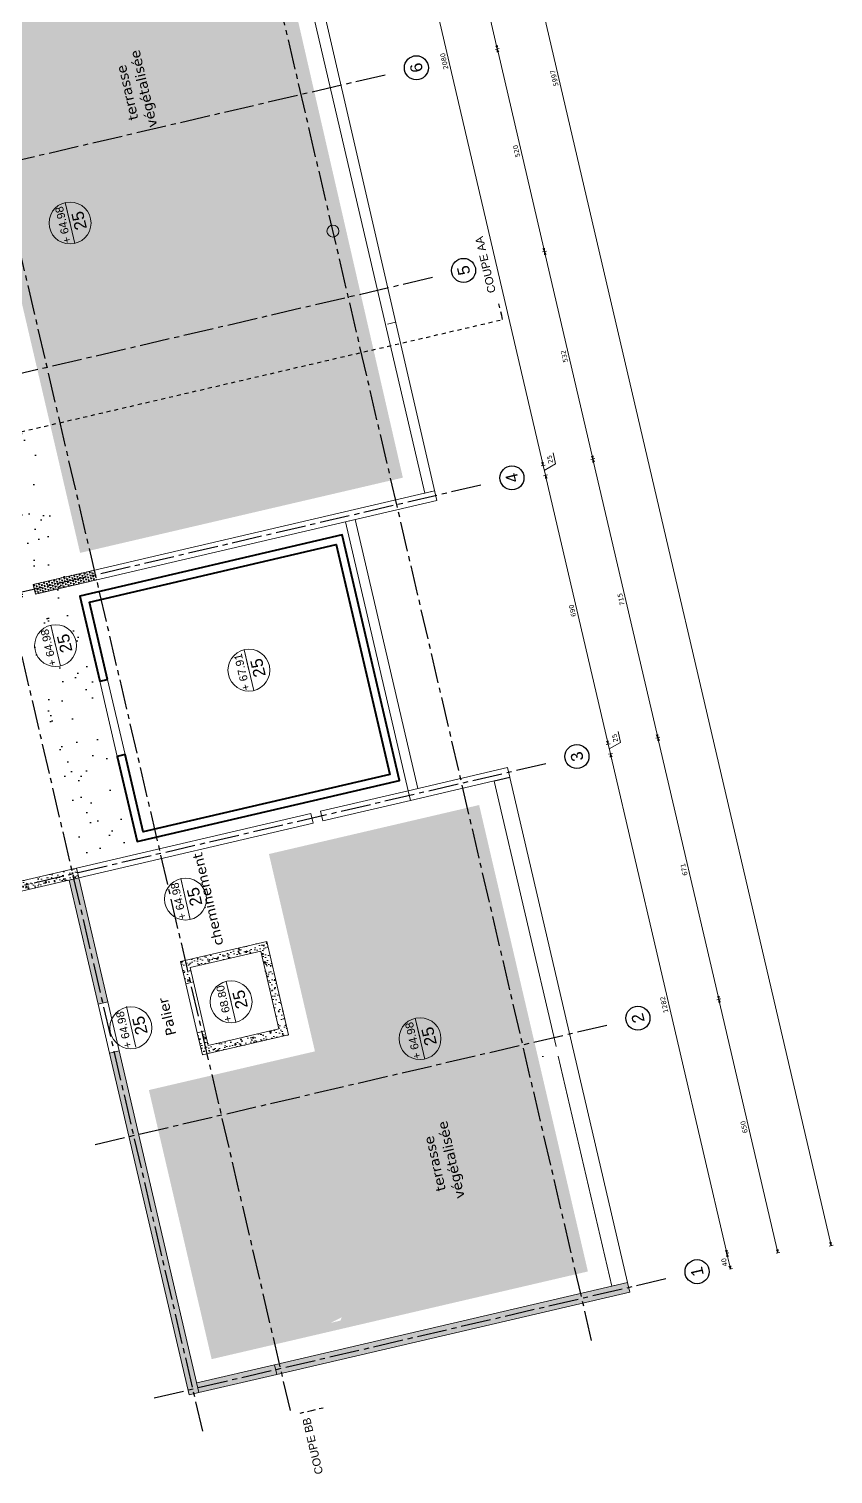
# Model space of a CAD drawing. Header units: metres. Extents: x -49 to 867749, y -579737 to 170817.
# Drawn here: x 596078.61 to 596098.7, y 139665.14 to 139701.25 of the extents above; entities that cross this region are included whole.
import ezdxf
from ezdxf.enums import TextEntityAlignment as Align

# ---------------------------------------------------------------- set-up
doc = ezdxf.new("R2010")
doc.units = ezdxf.units.M
doc.header["$MEASUREMENT"] = 0
doc.header["$PDMODE"] = 3
doc.header["$PDSIZE"] = 0.1
doc.linetypes.add('01', pattern=[0.15, 0.1, -0.05])
doc.linetypes.add('AXES2', pattern=[1.125, 0.75, -0.125, 0.125, -0.125])
for name, color, linetype in [('00-AXE-0.00', 14, 'AXES2'), ('04-VEGET2-0.15', 80, 'Continuous'), ('06-TXT-DIVERS-0.20', 70, 'Continuous')]:
    doc.layers.add(name, color=color, linetype=linetype)
for name, color, linetype, lineweight in [('01-BETON-0.40', 4, 'Continuous', 40), ('ACSP - Bois', 47, 'Continuous', 18), ('ACSP - Béton', 252, 'Continuous', 18), ('ACSP - Cotes', 7, 'Continuous', 18), ('ACSP - Dalle', 250, 'Continuous', 18)]:
    doc.layers.add(name, color=color, linetype=linetype, lineweight=lineweight)
doc.styles.add('ARIAL', font='arial.ttf')
doc.styles.add('COT', font='verdana.ttf')
doc.styles.add('locaux 100', font='verdana.ttf', dxfattribs={"height": 0.22})
doc.styles.get("Standard").update_dxf_attribs({"font": 'arial.ttf'})
doc.dimstyles.new('COT50', dxfattribs={"dimtxt": 0.12, "dimasz": 0.08, "dimexe": 0.05, "dimexo": 0, "dimgap": 0.05, "dimtad": 1, "dimdec": 0, "dimlfac": 100, "dimzin": 0, "dimdsep": 46, "dimtxsty": 'COT', "dimblk": 'OPEN30', "dimcen": 0.04, "dimdle": 0.05, "dimclrd": 256, "dimclre": 256, "dimclrt": 6, "dimadec": 0, "dimazin": 0, "dimtm": 1e-09, "dimtfac": 1, "dimtdec": 0, "dimtmove": 1, "dimatfit": 0, "dimldrblk": 'OPEN30', "dimfxl": 0.05, "dimfxlon": 1, "dimtolj": 1, "dimtzin": 0, "dimlwd": -1, "dimlwe": -1, "dimarcsym": 0})
pattern_1 = [(163.12127, (596202.22875, 139600.27055), (-0.054743143, -0.05126586), [0.0375, -0.0375]), (223.12127, (596202.22875, 139600.27055), (0.017025965, -0.073041882), [0.0375, -0.0375]), (103.12127, (596202.20138, 139600.244915), (-0.071769108, 0.021776023), [0.0375, -0.0375])]
pattern_2 = [(153.12127, (596202.22875, 139600.27055), (-0.0406854, 0.28511173), [0.03, -0.33]), (98.12127, (596202.22875, 139600.27055), (-0.28042215, -0.12235443), [0.024, -0.264]), (203.57267, (596202.22536, 139600.2943), (-0.3211074, 0.16275755), [0.0254961, -0.28045684]), (149.30547, (596202.15084, 139600.2524), (-0.0324319, 0.4307809), [0.045, -0.495]), (199.75687, (596202.14814, 139600.2883), (-0.4643463, 0.2756492), [0.0382441, -0.4206852]), (94.30547, (596202.15084, 139600.2524), (-0.4643465, 0.2756488), [0.036, -0.396]), (124.12127, (596202.16124, 139600.29588), (0.10264065, 0.269089), [0.03, -0.33]), (69.12127, (596202.16124, 139600.29588), (-0.30458135, 0.02893776), [0.024, -0.264]), (174.57267, (596202.1698, 139600.3183), (-0.20194046, 0.29802693), [0.0254961, -0.28045684]), (140.62127, (596202.22875, 139600.27055), (-0.13078521, -0.02549152), [0, -0.2608, 0, -0.268, 0, -0.265]), (110.62127, (596202.22875, 139600.27055), (-0.1775338, 0.06666589), [0, -0.1528, 0, -0.2548, 0, -0.101]), (70.62127, (596202.249, 139600.18368), (-0.03968742, 0.21000221), [0, -0.1, 0, -0.312, 0, -0.414]), (60.62127, (596202.25808, 139600.14472), (-0.09195287, 0.21809403), [0, -0.13, 0, -0.2072, 0, -0.294])]
pattern_3 = [(90, (-14.11878, -2.9), (-0.1767767, 0.1767767), [0.046875, -0.3066784]), (45, (-14.11878, -2.9), (-0.1767767, 0.1767767), [0.046875, -0.203125]), (135, (-14.11878, -2.9), (-0.1767767, -0.1767767), [0.046875, -0.203125])]

# ---------------------------------------------------------------- blocks, each defined once
blk = doc.blocks.new('_Open30')
at = {"color": 0, "linetype": 'ByBlock', "lineweight": -2}
for p, q in [((-1, 0.27), (0, 0)), ((0, 0), (-1, -0.27)), ((0, 0), (-1, 0))]:
    blk.add_line(p, q, dxfattribs=at)
blk = doc.blocks.new('*D1034')
at = {"layer": 'ACSP - Cotes', "transparency": 16777216}
for p, q in [((596096.029, 139670.647), (596096.097, 139670.663)), ((596096.121, 139670.34), (596096.067, 139670.574)), ((596096.12, 139670.258), (596096.188, 139670.274))]:
    blk.add_line(p, q, dxfattribs=at)
at = {"layer": 'Defpoints', "color": 0, "transparency": 16777216}
for p in [(596096.029, 139670.647), (596096.049, 139670.652), (596096.12, 139670.258)]:
    blk.add_point(p, dxfattribs=at)
at = {"layer": 'ACSP - Cotes', "transparency": 16777216, "xscale": 0.08, "yscale": 0.08, "zscale": 0.08}
for p, rotation in [((596096.049, 139670.652), 103.1212703830424), ((596096.14, 139670.262), 283.1212703830424)]:
    blk.add_blockref('_Open30', p, dxfattribs=dict(at, rotation=rotation))
at = {"layer": 'ACSP - Cotes', "color": 6, "transparency": 16777216, "insert": (596095.985, 139670.431), "char_height": 0.12, "attachment_point": 5, "rotation": 103.1213, "style": 'COT'}
blk.add_mtext('\\A1;40', dxfattribs=at)
blk = doc.blocks.new('*D1035')
at = {"layer": 'ACSP - Cotes', "transparency": 16777216}
for p, q in [((596093.09, 139683.125), (596093.187, 139683.147)), ((596096.031, 139670.73), (596093.157, 139683.058)), ((596096.029, 139670.647), (596096.097, 139670.663))]:
    blk.add_line(p, q, dxfattribs=at)
at = {"layer": 'Defpoints', "color": 0, "transparency": 16777216}
for p in [(596093.139, 139683.136), (596088.684, 139682.098), (596096.029, 139670.647)]:
    blk.add_point(p, dxfattribs=at)
at = {"layer": 'ACSP - Cotes', "transparency": 16777216, "xscale": 0.08, "yscale": 0.08, "zscale": 0.08}
for p, rotation in [((596093.139, 139683.136), 103.121270232965), ((596096.049, 139670.652), 283.121270232965)]:
    blk.add_blockref('_Open30', p, dxfattribs=dict(at, rotation=rotation))
at = {"layer": 'ACSP - Cotes', "color": 6, "transparency": 16777216, "insert": (596094.484, 139676.868), "char_height": 0.12, "attachment_point": 5, "rotation": 103.1213, "style": 'COT'}
blk.add_mtext('\\A1;1282', dxfattribs=at)
blk = doc.blocks.new('*D1036')
at = {"layer": 'ACSP - Cotes', "transparency": 16777216}
for p, q in [((596093.393, 139683.42), (596093.329, 139683.698)), ((596093.033, 139683.368), (596093.131, 139683.391)), ((596093.064, 139683.457), (596093.046, 139683.535)), ((596093.139, 139683.136), (596093.082, 139683.379)), ((596093.139, 139683.136), (596093.082, 139683.379)), ((596093.11, 139683.258), (596093.393, 139683.42)), ((596093.09, 139683.125), (596093.187, 139683.147)), ((596093.157, 139683.058), (596093.175, 139682.98))]:
    blk.add_line(p, q, dxfattribs=at)
at = {"layer": 'Defpoints', "color": 0, "transparency": 16777216}
for p in [(596093.082, 139683.379), (596088.627, 139682.341), (596088.684, 139682.098)]:
    blk.add_point(p, dxfattribs=at)
at = {"layer": 'ACSP - Cotes', "transparency": 16777216, "xscale": 0.08, "yscale": 0.08, "zscale": 0.08}
for p, rotation in [((596093.082, 139683.379), 283.121270232965), ((596093.139, 139683.136), 103.121270232965)]:
    blk.add_blockref('_Open30', p, dxfattribs=dict(at, rotation=rotation))
at = {"layer": 'ACSP - Cotes', "color": 6, "transparency": 16777216, "insert": (596093.251, 139683.533), "char_height": 0.12, "attachment_point": 5, "rotation": 103.1213, "style": 'COT'}
blk.add_mtext('\\A1;25', dxfattribs=at)
blk = doc.blocks.new('*D1037')
at = {"layer": 'ACSP - Cotes', "transparency": 16777216}
for p, q in [((596091.467, 139690.088), (596091.564, 139690.111)), ((596093.064, 139683.457), (596091.534, 139690.021)), ((596093.033, 139683.368), (596093.131, 139683.391))]:
    blk.add_line(p, q, dxfattribs=at)
at = {"layer": 'Defpoints', "color": 0, "transparency": 16777216}
for p in [(596091.516, 139690.099), (596087.012, 139689.049), (596088.627, 139682.341)]:
    blk.add_point(p, dxfattribs=at)
at = {"layer": 'ACSP - Cotes', "transparency": 16777216, "xscale": 0.08, "yscale": 0.08, "zscale": 0.08}
for p, rotation in [((596091.516, 139690.099), 103.121270232965), ((596093.082, 139683.379), 283.121270232965)]:
    blk.add_blockref('_Open30', p, dxfattribs=dict(at, rotation=rotation))
at = {"layer": 'ACSP - Cotes', "color": 6, "transparency": 16777216, "insert": (596092.189, 139686.714), "char_height": 0.12, "attachment_point": 5, "rotation": 103.1213, "style": 'COT'}
blk.add_mtext('\\A1;690', dxfattribs=at)
blk = doc.blocks.new('*D1038')
at = {"layer": 'ACSP - Cotes', "transparency": 16777216}
for p, q in [((596091.77, 139690.383), (596091.705, 139690.661)), ((596091.41, 139690.331), (596091.507, 139690.354)), ((596091.441, 139690.421), (596091.422, 139690.499)), ((596091.516, 139690.099), (596091.459, 139690.343)), ((596091.516, 139690.099), (596091.459, 139690.343)), ((596091.487, 139690.221), (596091.77, 139690.383)), ((596091.467, 139690.088), (596091.564, 139690.111)), ((596091.534, 139690.021), (596091.552, 139689.943))]:
    blk.add_line(p, q, dxfattribs=at)
at = {"layer": 'Defpoints', "color": 0, "transparency": 16777216}
for p in [(596091.459, 139690.343), (596086.956, 139689.293), (596087.012, 139689.049)]:
    blk.add_point(p, dxfattribs=at)
at = {"layer": 'ACSP - Cotes', "transparency": 16777216, "xscale": 0.08, "yscale": 0.08, "zscale": 0.08}
for p, rotation in [((596091.459, 139690.343), 283.121270232965), ((596091.516, 139690.099), 103.121270232965)]:
    blk.add_blockref('_Open30', p, dxfattribs=dict(at, rotation=rotation))
at = {"layer": 'ACSP - Cotes', "color": 6, "transparency": 16777216, "insert": (596091.628, 139690.497), "char_height": 0.12, "attachment_point": 5, "rotation": 103.1213, "style": 'COT'}
blk.add_mtext('\\A1;25', dxfattribs=at)
blk = doc.blocks.new('*D1039')
at = {"layer": 'ACSP - Cotes', "transparency": 16777216}
for p, q in [((596086.689, 139710.587), (596086.786, 139710.609)), ((596091.441, 139690.421), (596086.755, 139710.52)), ((596091.41, 139690.331), (596091.507, 139690.354))]:
    blk.add_line(p, q, dxfattribs=at)
at = {"layer": 'Defpoints', "color": 0, "transparency": 16777216}
for p in [(596086.737, 139710.598), (596082.283, 139709.56), (596086.955, 139689.293)]:
    blk.add_point(p, dxfattribs=at)
at = {"layer": 'ACSP - Cotes', "transparency": 16777216, "xscale": 0.08, "yscale": 0.08, "zscale": 0.08}
for p, rotation in [((596086.737, 139710.598), 103.121270232965), ((596091.459, 139690.343), 283.121270232965)]:
    blk.add_blockref('_Open30', p, dxfattribs=dict(at, rotation=rotation))
at = {"layer": 'ACSP - Cotes', "color": 6, "transparency": 16777216, "insert": (596088.988, 139700.445), "char_height": 0.12, "attachment_point": 5, "rotation": 103.1213, "style": 'COT'}
blk.add_mtext('\\A1;2080', dxfattribs=at)
blk = doc.blocks.new('*D1043')
at = {"layer": 'ACSP - Cotes', "transparency": 16777216}
for p, q in [((596084.991, 139729.238), (596085.088, 139729.261)), ((596098.635, 139670.926), (596085.058, 139729.172)), ((596098.604, 139670.837), (596098.702, 139670.86))]:
    blk.add_line(p, q, dxfattribs=at)
at = {"layer": 'Defpoints', "color": 0, "transparency": 16777216}
for p in [(596085.04, 139729.25), (596084.581, 139729.143), (596098.194, 139670.741)]:
    blk.add_point(p, dxfattribs=at)
at = {"layer": 'ACSP - Cotes', "transparency": 16777216, "xscale": 0.08, "yscale": 0.08, "zscale": 0.08}
for p, rotation in [((596085.04, 139729.25), 103.1212703830424), ((596098.653, 139670.848), 283.1212703830424)]:
    blk.add_blockref('_Open30', p, dxfattribs=dict(at, rotation=rotation))
at = {"layer": 'ACSP - Cotes', "color": 6, "transparency": 16777216, "insert": (596091.737, 139700.023), "char_height": 0.12, "attachment_point": 5, "rotation": 103.1213, "style": 'COT'}
blk.add_mtext('\\A1;5997', dxfattribs=at)
blk = doc.blocks.new('*D1046')
at = {"layer": 'ACSP - Cotes', "transparency": 16777216}
for p, q in [((596074.787, 139672.092), (596074.689, 139672.069)), ((596076.166, 139665.953), (596074.756, 139672.003)), ((596076.233, 139665.886), (596076.136, 139665.863))]:
    blk.add_line(p, q, dxfattribs=at)
at = {"layer": 'Defpoints', "color": 0, "transparency": 16777216}
for p in [(596083.02, 139674.011), (596074.738, 139672.081), (596076.296, 139665.901)]:
    blk.add_point(p, dxfattribs=at)
at = {"layer": 'ACSP - Cotes', "transparency": 16777216, "xscale": 0.08, "yscale": 0.08, "zscale": 0.08}
for p, rotation in [((596074.738, 139672.081), 103.1212704065441), ((596076.184, 139665.875), 283.1212704065441)]:
    blk.add_blockref('_Open30', p, dxfattribs=dict(at, rotation=rotation))
at = {"layer": 'ACSP - Cotes', "color": 6, "transparency": 16777216, "insert": (596075.352, 139668.952), "char_height": 0.12, "attachment_point": 5, "rotation": 103.1213, "style": 'COT'}
blk.add_mtext('\\A1;637', dxfattribs=at)
blk = doc.blocks.new('*D1068')
at = {"layer": 'ACSP - Cotes', "transparency": 16777216}
for p, q in [((596074.299, 139674.184), (596074.202, 139674.161)), ((596074.72, 139672.159), (596074.268, 139674.094)), ((596074.787, 139672.092), (596074.689, 139672.069))]:
    blk.add_line(p, q, dxfattribs=at)
at = {"layer": 'Defpoints', "color": 0, "transparency": 16777216}
for p in [(596082.533, 139676.103), (596074.25, 139674.172), (596083.02, 139674.011)]:
    blk.add_point(p, dxfattribs=at)
at = {"layer": 'ACSP - Cotes', "transparency": 16777216, "xscale": 0.08, "yscale": 0.08, "zscale": 0.08}
for p, rotation in [((596074.25, 139674.172), 103.1212704065441), ((596074.738, 139672.081), 283.1212704065441)]:
    blk.add_blockref('_Open30', p, dxfattribs=dict(at, rotation=rotation))
at = {"layer": 'ACSP - Cotes', "color": 6, "transparency": 16777216, "insert": (596074.384, 139673.101), "char_height": 0.12, "attachment_point": 5, "rotation": 103.1213, "style": 'COT'}
blk.add_mtext('\\A1;215', dxfattribs=at)
blk = doc.blocks.new('*D1069')
at = {"layer": 'ACSP - Cotes', "transparency": 16777216}
for p, q in [((596074.013, 139675.411), (596073.916, 139675.388)), ((596074.232, 139674.25), (596073.982, 139675.322)), ((596074.299, 139674.184), (596074.202, 139674.161))]:
    blk.add_line(p, q, dxfattribs=at)
at = {"layer": 'Defpoints', "color": 0, "transparency": 16777216}
for p in [(596082.246, 139677.33), (596082.533, 139676.103), (596073.964, 139675.399)]:
    blk.add_point(p, dxfattribs=at)
at = {"layer": 'ACSP - Cotes', "transparency": 16777216, "xscale": 0.08, "yscale": 0.08, "zscale": 0.08}
for p, rotation in [((596073.964, 139675.399), 103.1212704065441), ((596074.25, 139674.172), 283.1212704065441)]:
    blk.add_blockref('_Open30', p, dxfattribs=dict(at, rotation=rotation))
at = {"layer": 'ACSP - Cotes', "color": 6, "transparency": 16777216, "insert": (596073.998, 139674.76), "char_height": 0.12, "attachment_point": 5, "rotation": 103.1213, "style": 'COT'}
blk.add_mtext('\\A1;126', dxfattribs=at)
blk = doc.blocks.new('*D1070')
at = {"layer": 'ACSP - Cotes', "transparency": 16777216}
for p, q in [((596073.291, 139678.509), (596073.193, 139678.487)), ((596073.946, 139675.477), (596073.26, 139678.42)), ((596074.013, 139675.411), (596073.916, 139675.388))]:
    blk.add_line(p, q, dxfattribs=at)
at = {"layer": 'Defpoints', "color": 0, "transparency": 16777216}
for p in [(596081.524, 139680.429), (596073.242, 139678.498), (596082.246, 139677.33)]:
    blk.add_point(p, dxfattribs=at)
at = {"layer": 'ACSP - Cotes', "transparency": 16777216, "xscale": 0.08, "yscale": 0.08, "zscale": 0.08}
for p, rotation in [((596073.242, 139678.498), 103.1212704065441), ((596073.964, 139675.399), 283.1212704065441)]:
    blk.add_blockref('_Open30', p, dxfattribs=dict(at, rotation=rotation))
at = {"layer": 'ACSP - Cotes', "color": 6, "transparency": 16777216, "insert": (596073.493, 139676.923), "char_height": 0.12, "attachment_point": 5, "rotation": 103.1213, "style": 'COT'}
blk.add_mtext('\\A1;318', dxfattribs=at)
blk = doc.blocks.new('*D1071')
at = {"layer": 'ACSP - Cotes', "transparency": 16777216}
for p, q in [((596073.047, 139678.51), (596073.005, 139678.688)), ((596073.224, 139678.576), (596073.206, 139678.654)), ((596073.242, 139678.498), (596073.047, 139678.51)), ((596073.291, 139678.509), (596073.193, 139678.487)), ((596073.291, 139678.509), (596073.193, 139678.487)), ((596073.26, 139678.42), (596073.278, 139678.342))]:
    blk.add_line(p, q, dxfattribs=at)
at = {"layer": 'Defpoints', "color": 0, "transparency": 16777216}
for p in [(596081.524, 139680.429), (596081.768, 139680.485), (596073.242, 139678.498)]:
    blk.add_point(p, dxfattribs=at)
at = {"layer": 'ACSP - Cotes', "transparency": 16777216, "xscale": 0.08, "yscale": 0.08, "zscale": 0.08}
for rotation in [283.1212704065441, 103.1212704065441]:
    blk.add_blockref('_Open30', (596073.242, 139678.498), dxfattribs=dict(at, rotation=rotation))
at = {"layer": 'ACSP - Cotes', "color": 6, "transparency": 16777216, "insert": (596072.916, 139678.574), "char_height": 0.12, "attachment_point": 5, "rotation": 103.1213, "style": 'COT'}
blk.add_mtext('\\A1;0', dxfattribs=at)
blk = doc.blocks.new('*D1072')
at = {"layer": 'ACSP - Cotes', "transparency": 16777216}
for p, q in [((596071.495, 139686.211), (596071.398, 139686.189)), ((596073.224, 139678.576), (596071.465, 139686.122)), ((596073.291, 139678.509), (596073.193, 139678.487))]:
    blk.add_line(p, q, dxfattribs=at)
at = {"layer": 'Defpoints', "color": 0, "transparency": 16777216}
for p in [(596077.849, 139687.692), (596071.447, 139686.2), (596081.768, 139680.485)]:
    blk.add_point(p, dxfattribs=at)
at = {"layer": 'ACSP - Cotes', "transparency": 16777216, "xscale": 0.08, "yscale": 0.08, "zscale": 0.08}
for p, rotation in [((596071.447, 139686.2), 103.1212704065441), ((596073.242, 139678.498), 283.1212704065441)]:
    blk.add_blockref('_Open30', p, dxfattribs=dict(at, rotation=rotation))
at = {"layer": 'ACSP - Cotes', "color": 6, "transparency": 16777216, "insert": (596072.235, 139682.323), "char_height": 0.12, "attachment_point": 5, "rotation": 103.1213, "style": 'COT'}
blk.add_mtext('\\A1;791', dxfattribs=at)
blk = doc.blocks.new('*D1059')
at = {"layer": 'ACSP - Cotes', "transparency": 16777216}
for p, q in [((596095.897, 139677.013), (596095.8, 139676.99)), ((596097.307, 139670.745), (596095.867, 139676.924)), ((596097.374, 139670.678), (596097.276, 139670.656))]:
    blk.add_line(p, q, dxfattribs=at)
at = {"layer": 'Defpoints', "color": 0, "transparency": 16777216}
for p in [(596095.849, 139677.002), (596095.905, 139677.015), (596097.381, 139670.68)]:
    blk.add_point(p, dxfattribs=at)
at = {"layer": 'ACSP - Cotes', "transparency": 16777216, "xscale": 0.08, "yscale": 0.08, "zscale": 0.08}
for p, rotation in [((596095.849, 139677.002), 103.1212703830424), ((596097.325, 139670.667), 283.1212703830424)]:
    blk.add_blockref('_Open30', p, dxfattribs=dict(at, rotation=rotation))
at = {"layer": 'ACSP - Cotes', "color": 6, "transparency": 16777216, "insert": (596096.477, 139673.809), "char_height": 0.12, "attachment_point": 5, "rotation": 103.1213, "style": 'COT'}
blk.add_mtext('\\A1;650', dxfattribs=at)
blk = doc.blocks.new('*D1086')
at = {"layer": 'ACSP - Cotes', "transparency": 16777216}
for p, q in [((596094.276, 139683.529), (596094.373, 139683.552)), ((596095.83, 139677.079), (596094.343, 139683.463)), ((596095.897, 139677.013), (596095.8, 139676.99))]:
    blk.add_line(p, q, dxfattribs=at)
at = {"layer": 'Defpoints', "color": 0, "transparency": 16777216}
for p in [(596094.324, 139683.541), (596089.732, 139682.47), (596095.905, 139677.015)]:
    blk.add_point(p, dxfattribs=at)
at = {"layer": 'ACSP - Cotes', "transparency": 16777216, "xscale": 0.08, "yscale": 0.08, "zscale": 0.08}
for p, rotation in [((596094.324, 139683.541), 103.1212703973986), ((596095.849, 139677.002), 283.1212703973986)]:
    blk.add_blockref('_Open30', p, dxfattribs=dict(at, rotation=rotation))
at = {"layer": 'ACSP - Cotes', "color": 6, "transparency": 16777216, "insert": (596094.977, 139680.246), "char_height": 0.12, "attachment_point": 5, "rotation": 103.1213, "style": 'COT'}
blk.add_mtext('\\A1;671', dxfattribs=at)
blk = doc.blocks.new('*D1087')
at = {"layer": 'ACSP - Cotes', "transparency": 16777216}
for p, q in [((596092.653, 139690.493), (596092.75, 139690.515)), ((596094.306, 139683.619), (596092.719, 139690.426)), ((596094.276, 139683.529), (596094.373, 139683.552))]:
    blk.add_line(p, q, dxfattribs=at)
at = {"layer": 'Defpoints', "color": 0, "transparency": 16777216}
for p in [(596092.701, 139690.504), (596088.109, 139689.433), (596089.732, 139682.47)]:
    blk.add_point(p, dxfattribs=at)
at = {"layer": 'ACSP - Cotes', "transparency": 16777216, "xscale": 0.08, "yscale": 0.08, "zscale": 0.08}
for p, rotation in [((596092.701, 139690.504), 103.1212703973986), ((596094.324, 139683.541), 283.1212703973986)]:
    blk.add_blockref('_Open30', p, dxfattribs=dict(at, rotation=rotation))
at = {"layer": 'ACSP - Cotes', "color": 6, "transparency": 16777216, "insert": (596093.404, 139686.997), "char_height": 0.12, "attachment_point": 5, "rotation": 103.1213, "style": 'COT'}
blk.add_mtext('\\A1;715', dxfattribs=at)
blk = doc.blocks.new('*D1088')
at = {"layer": 'ACSP - Cotes', "transparency": 16777216}
for p, q in [((596091.444, 139695.679), (596091.541, 139695.701)), ((596092.683, 139690.582), (596091.511, 139695.612)), ((596092.653, 139690.493), (596092.75, 139690.515))]:
    blk.add_line(p, q, dxfattribs=at)
at = {"layer": 'Defpoints', "color": 0, "transparency": 16777216}
for p in [(596091.492, 139695.69), (596086.9, 139694.619), (596088.109, 139689.433)]:
    blk.add_point(p, dxfattribs=at)
at = {"layer": 'ACSP - Cotes', "transparency": 16777216, "xscale": 0.08, "yscale": 0.08, "zscale": 0.08}
for p, rotation in [((596091.492, 139695.69), 103.1212703973986), ((596092.701, 139690.504), 283.1212703973986)]:
    blk.add_blockref('_Open30', p, dxfattribs=dict(at, rotation=rotation))
at = {"layer": 'ACSP - Cotes', "color": 6, "transparency": 16777216, "insert": (596091.987, 139693.071), "char_height": 0.12, "attachment_point": 5, "rotation": 103.1213, "style": 'COT'}
blk.add_mtext('\\A1;532', dxfattribs=at)
blk = doc.blocks.new('*D1089')
at = {"layer": 'ACSP - Cotes', "transparency": 16777216}
for p, q in [((596090.263, 139700.743), (596090.361, 139700.766)), ((596091.474, 139695.768), (596090.33, 139700.676)), ((596091.444, 139695.679), (596091.541, 139695.701))]:
    blk.add_line(p, q, dxfattribs=at)
at = {"layer": 'Defpoints', "color": 0, "transparency": 16777216}
for p in [(596090.312, 139700.754), (596085.72, 139699.684), (596086.9, 139694.619)]:
    blk.add_point(p, dxfattribs=at)
at = {"layer": 'ACSP - Cotes', "transparency": 16777216, "xscale": 0.08, "yscale": 0.08, "zscale": 0.08}
for p, rotation in [((596090.312, 139700.754), 103.1212703973986), ((596091.492, 139695.69), 283.1212703973986)]:
    blk.add_blockref('_Open30', p, dxfattribs=dict(at, rotation=rotation))
at = {"layer": 'ACSP - Cotes', "color": 6, "transparency": 16777216, "insert": (596090.793, 139698.197), "char_height": 0.12, "attachment_point": 5, "rotation": 103.1213, "style": 'COT'}
blk.add_mtext('\\A1;520', dxfattribs=at)
blk = doc.blocks.new('*D1090')
at = {"layer": 'ACSP - Cotes', "transparency": 16777216}
for p, q in [((596089.083, 139705.807), (596089.18, 139705.83)), ((596090.294, 139700.832), (596089.15, 139705.74)), ((596090.263, 139700.743), (596090.361, 139700.766))]:
    blk.add_line(p, q, dxfattribs=at)
at = {"layer": 'Defpoints', "color": 0, "transparency": 16777216}
for p in [(596089.131, 139705.818), (596084.534, 139704.747), (596085.72, 139699.684)]:
    blk.add_point(p, dxfattribs=at)
at = {"layer": 'ACSP - Cotes', "transparency": 16777216, "xscale": 0.08, "yscale": 0.08, "zscale": 0.08}
for p, rotation in [((596089.131, 139705.818), 103.1212703973986), ((596090.312, 139700.754), 283.1212703973986)]:
    blk.add_blockref('_Open30', p, dxfattribs=dict(at, rotation=rotation))
at = {"layer": 'ACSP - Cotes', "color": 6, "transparency": 16777216, "insert": (596089.612, 139703.261), "char_height": 0.12, "attachment_point": 5, "rotation": 103.1213, "style": 'COT'}
blk.add_mtext('\\A1;520', dxfattribs=at)
blk = doc.blocks.new('A$C48AD18A6')
at = {"layer": '01-BETON-0.40', "ltscale": 0.5}
for points in [[(7.279, 2.387), (9.264, 2.387), (9.264, -3.943), (3.364, -3.943), (3.364, 2.387), (5.349, 2.387), (5.349, 2.587), (3.164, 2.587), (3.164, -4.143), (9.464, -4.143), (9.464, 2.587), (7.279, 2.587)], [(31.563, -2.093), (31.563, 2.387), (33.548, 2.387), (33.548, 2.587), (31.363, 2.587), (31.363, -2.093)], [(37.663, -2.093), (37.663, 2.587), (35.478, 2.587), (35.478, 2.387), (37.463, 2.387), (37.463, -2.093)], [(37.463, -3.793), (37.463, -3.943), (31.563, -3.943), (31.563, -3.793), (31.363, -3.793), (31.363, -4.143), (37.663, -4.143), (37.663, -3.793)]]:
    blk.add_lwpolyline(points, close=True, dxfattribs=at)
blk = doc.blocks.new('A$C2D2A546F')
at = {"layer": '04-VEGET2-0.15', "true_color": 0x999999}
h = blk.add_hatch(dxfattribs=at)
h.set_pattern_fill('AR-SAND', color=253, scale=0.5, angle=-103.1213)
h.set_pattern_definition([(37.5, (-20.7188, -0.3561), (-0.031497, 0.963412), [0, -0.76, 0, -0.85, 0, -0.8125]), (7.5, (-20.7188, -0.3561), (0.884888, 1.411073), [0, -0.41, 0, -0.685, 0, -0.2625]), (327.5, (-21.3338, -0.3561), (1.557071, 0.00283), [0, -0.25, 0, -0.9, 0, -1.175]), (317.5, (-21.3338, -0.3561), (1.503063, 0.438838), [0, -0.125, 0, -0.59, 0, -0.675])])
edge = h.paths.add_edge_path()
edge.add_line((-0.35, 6.68), (34.448, 6.68))
edge.add_line((34.448, 6.68), (34.448, 7.974))
edge.add_line((34.448, 7.974), (-0.35, 7.98))
edge.add_line((-0.35, 7.98), (-0.35, 7.791))
h = blk.add_hatch(dxfattribs=at)
h.set_pattern_fill('GRASS', color=253, scale=0.25, angle=-103.1213)
h.set_pattern_definition(pattern_3)
h.paths.add_polyline_path([(-6.314, 3.393), (-6.314, 7.653), (-13.219, 7.653), (-13.219, -2), (-1.25, -2), (-1.25, 3.393)])
h.paths.add_polyline_path([(-13.011, 4.303), (-12.937, 4.246), (-13.011, 4.561)], flags=16)
h = blk.add_hatch(dxfattribs=at)
h.set_pattern_fill('GRASS', color=253, scale=0.25, angle=-103.1213)
h.set_pattern_definition(pattern_3)
h.paths.add_polyline_path([(7.15, 6.28), (7.15, -2.001), (26.948, -2.07), (26.948, 6.28)])

msp = doc.modelspace()

# ---------------------------------------------------------------- hatches: boundary and pattern name
at = {"layer": 'ACSP - Bois'}
h = msp.add_hatch(dxfattribs=at)
h.set_pattern_fill('TRIANG', color=256, scale=0.2, style=0)
h.set_pattern_definition(pattern_1)
h.paths.add_polyline_path([(596078.716, 139687.373), (596078.745, 139687.251), (596080.275, 139687.607), (596080.247, 139687.729), (596080.105, 139687.696), (596080.105, 139687.697)])
h.paths.add_polyline_path([(596078.745, 139687.251), (596078.773, 139687.129), (596080.303, 139687.486), (596080.275, 139687.607)])
h = msp.add_hatch(dxfattribs=at)
h.set_pattern_fill('TRIANG', color=256, scale=0.2, style=0)
h.set_pattern_definition(pattern_1)
h.paths.add_polyline_path([(596080.867, 139675.715), (596080.867, 139675.715), (596080.624, 139675.658), (596082.615, 139667.117), (596082.858, 139667.174)])
h.paths.add_polyline_path([(596079.615, 139679.984), (596079.859, 139680.04), (596080.581, 139676.942), (596080.338, 139676.885)])
at = {"layer": 'ACSP - Béton'}
h = msp.add_hatch(dxfattribs=at)
h.set_pattern_fill('AR-CONC', color=256, scale=0.04, style=0)
h.set_pattern_definition(pattern_2)
h.paths.add_polyline_path([(596077.736, 139679.546), (596077.679, 139679.787), (596079.802, 139680.282), (596079.859, 139680.04)])
h = msp.add_hatch(dxfattribs=at)
h.set_pattern_fill('AR-CONC', color=256, scale=0.04, style=0)
h.set_pattern_definition(pattern_2)
h.paths.add_polyline_path([(596082.638, 139677.798), (596084.401, 139678.209), (596084.855, 139676.262), (596083.092, 139675.851), (596083.008, 139676.211), (596082.814, 139676.166), (596082.943, 139675.611), (596085.095, 139676.112), (596084.551, 139678.45), (596082.398, 139677.948), (596082.528, 139677.393), (596082.722, 139677.438)])
h = msp.add_hatch(dxfattribs=at)
h.set_pattern_fill('AR-CONC', color=256, style=0)
h.set_pattern_definition([(153.1213, (596202.229, 139600.2705), (-1.01714, 7.1278), [0.75, -8.25]), (98.121, (596202.229, 139600.2705), (-7.01055, -3.05886), [0.6, -6.6]), (203.5727, (596202.144, 139600.8645), (-8.0277, 4.06894), [0.6374, -7.01142]), (149.3055, (596200.281, 139599.8165), (-0.8108, 10.7695), [1.125, -12.375]), (199.757, (596200.213, 139600.714), (-11.60866, 6.8912), [0.9561, -10.5171]), (94.3055, (596200.281, 139599.817), (-11.6087, 6.8912), [0.9, -9.9]), (124.1213, (596200.541, 139600.904), (2.56602, 6.72723), [0.75, -8.25]), (69.121, (596200.541, 139600.904), (-7.61453, 0.72344), [0.6, -6.6]), (174.5727, (596200.755, 139601.4645), (-5.0485, 7.45067), [0.6374, -7.01142]), (140.6213, (596202.2288, 139600.2705), (-3.26963, -0.63729), [0, -6.52, 0, -6.7, 0, -6.625]), (110.6213, (596202.2288, 139600.2705), (-4.438345, 1.66665), [0, -3.82, 0, -6.37, 0, -2.525]), (70.6213, (596202.735, 139598.0988), (-0.992186, 5.250055), [0, -2.5, 0, -7.8, 0, -10.35]), (60.6213, (596202.962, 139597.125), (-2.29882, 5.45235), [0, -3.25, 0, -5.18, 0, -7.35])])
h.paths.add_polyline_path([(596087.5, 139674.825), (596087.557, 139674.581), (596088.805, 139674.872), (596088.864, 139675.142)])
h.paths.add_polyline_path([(596088.864, 139675.142), (596088.805, 139674.872), (596091.056, 139675.397), (596091, 139675.64)])
h.paths.add_polyline_path([(596091, 139675.64), (596091.056, 139675.397), (596091.987, 139675.614), (596091.93, 139675.857)])
h = msp.add_hatch(dxfattribs=at)
h.set_pattern_fill('AR-CONC', color=256, scale=0.04, style=0)
h.set_pattern_definition(pattern_2)
h.paths.add_polyline_path([(596084.747, 139667.871), (596084.777, 139667.742), (596084.899, 139667.77), (596084.869, 139667.899)])
h.paths.add_polyline_path([(596084.777, 139667.742), (596084.804, 139667.627), (596084.926, 139667.656), (596084.899, 139667.77)])
h.paths.add_polyline_path([(596084.869, 139667.899), (596084.899, 139667.77), (596093.594, 139669.797), (596093.564, 139669.926)])
h.paths.add_polyline_path([(596084.899, 139667.77), (596084.926, 139667.656), (596093.621, 139669.682), (596093.594, 139669.797)])
edge = h.paths.add_edge_path()
edge.add_line((596082.858, 139667.174), (596084.804, 139667.627))
edge.add_line((596084.804, 139667.627), (596084.747, 139667.871))
edge.add_line((596084.747, 139667.871), (596082.801, 139667.417))
h = msp.add_hatch(dxfattribs=at)
h.set_pattern_fill('AR-CONC', color=256, scale=0.04, style=0)
h.set_pattern_definition(pattern_2)
edge = h.paths.add_edge_path()
edge.add_line((596084.804, 139667.627), (596093.621, 139669.682))
edge.add_line((596093.621, 139669.682), (596093.564, 139669.926))
edge.add_line((596093.564, 139669.926), (596084.991, 139667.928))

# ---------------------------------------------------------------- linework, layer by layer
at = {"layer": '00-AXE-0.00'}
for p, q in [((596092.669, 139668.478), (596078.624, 139728.73)), ((596085.143, 139666.723), (596071.098, 139726.975)), ((596082.952, 139666.213), (596068.907, 139726.465)), ((596087.511, 139700.101), (596072.824, 139696.678)), ((596088.691, 139695.037), (596074.004, 139691.613)), ((596089.9, 139689.851), (596075.213, 139686.427)), ((596091.523, 139682.888), (596076.836, 139679.464)), ((596093.047, 139676.349), (596080.219, 139673.358)), ((596094.524, 139670.014), (596081.695, 139667.024))]:
    msp.add_line(p, q, dxfattribs=at)
at = {"layer": '00-AXE-0.00', "color": 3, "linetype": '01'}
for points in [[(596073.539, 139690.05), (596090.444, 139693.99), (596090.422, 139694.088), (596090.376, 139694.283), (596090.331, 139694.477)], [(596085.96, 139666.787), (596085.668, 139666.719), (596085.376, 139666.651)]]:
    msp.add_lwpolyline(points, dxfattribs=at)
at = {"layer": '00-AXE-0.00', "linetype": 'Continuous'}
for centre in [(596088.29, 139700.283), (596089.47, 139695.219), (596090.679, 139690.033), (596092.302, 139683.069), (596093.826, 139676.53), (596095.303, 139670.196)]:
    msp.add_circle(centre, 0.3, dxfattribs=at)
at = {"layer": 'ACSP - Bois'}
for points in [[(596087.57, 139693.877), (596087.765, 139693.923)], [(596088.803, 139689.467), (596078.773, 139687.129), (596078.716, 139687.373), (596088.747, 139689.711)], [(596090.57, 139682.794), (596090.626, 139682.55), (596088.143, 139681.971), (596088.086, 139682.215), (596090.57, 139682.794)], [(596088.143, 139681.971), (596085.954, 139681.461), (596085.897, 139681.705), (596088.086, 139682.215)], [(596079.615, 139679.984), (596079.859, 139680.04), (596080.581, 139676.942), (596080.338, 139676.885), (596079.615, 139679.984), (596079.615, 139679.984), (596079.615, 139679.984)], [(596080.624, 139675.658), (596080.338, 139676.885), (596080.581, 139676.942), (596080.867, 139675.715)], [(596080.867, 139675.715), (596080.867, 139675.715), (596080.624, 139675.658), (596082.615, 139667.117), (596082.858, 139667.174), (596080.867, 139675.715)]]:
    msp.add_lwpolyline(points, dxfattribs=at)
at = {"layer": 'ACSP - Béton'}
for p, q in [((596079.882, 139687.08), (596086.437, 139688.607)), ((596086.287, 139688.367), (596080.123, 139686.93)), ((596087.627, 139682.621), (596086.287, 139688.367)), ((596086.437, 139688.607), (596087.867, 139682.472)), ((596080.378, 139684.952), (596079.882, 139687.08)), ((596080.123, 139686.93), (596080.539, 139685.144)), ((596080.539, 139685.144), (596080.573, 139684.997)), ((596080.378, 139684.952), (596080.573, 139684.997)), ((596080.573, 139684.997), (596080.378, 139684.952)), ((596080.817, 139683.072), (596080.378, 139684.952)), ((596080.573, 139684.997), (596081.011, 139683.117)), ((596081.011, 139683.117), (596080.817, 139683.072)), ((596080.817, 139683.072), (596081.011, 139683.117)), ((596081.313, 139680.944), (596080.817, 139683.072)), ((596081.011, 139683.117), (596081.462, 139681.184)), ((596081.462, 139681.184), (596087.627, 139682.621)), ((596087.867, 139682.472), (596081.313, 139680.944))]:
    msp.add_line(p, q, dxfattribs=at)
for points in [[(596088.747, 139689.711), (596088.504, 139689.654), (596083.782, 139709.909)], [(596088.33, 139682.272), (596086.763, 139688.991), (596086.52, 139688.935), (596088.086, 139682.215)], [(596093.564, 139669.926), (596090.621, 139682.549), (596090.232, 139682.458), (596091.779, 139675.822)], [(596079.802, 139680.282), (596085.653, 139681.648), (596085.71, 139681.404), (596079.859, 139680.04)], [(596082.638, 139677.798), (596084.401, 139678.209), (596084.855, 139676.262), (596083.092, 139675.851), (596083.008, 139676.211), (596082.814, 139676.166), (596082.943, 139675.611), (596085.095, 139676.112), (596084.551, 139678.45), (596082.398, 139677.948), (596082.528, 139677.393), (596082.722, 139677.438), (596082.638, 139677.798)], [(596082.814, 139676.166), (596082.528, 139677.393), (596082.722, 139677.438), (596083.008, 139676.211)], [(596093.564, 139669.926), (596093.174, 139669.835), (596091.835, 139675.578)], [(596084.804, 139667.627), (596093.621, 139669.682), (596093.564, 139669.926), (596084.747, 139667.871)], [(596082.858, 139667.174), (596084.804, 139667.627), (596084.747, 139667.871), (596082.801, 139667.417)]]:
    msp.add_lwpolyline(points, dxfattribs=at)
msp.add_lwpolyline([(596077.736, 139679.546), (596077.679, 139679.787), (596079.802, 139680.282), (596079.859, 139680.04)], close=True, dxfattribs=at)
msp.add_circle((596086.206, 139696.203), 0.15, dxfattribs=at)
at = {"layer": 'ACSP - Cotes'}
for points in [[(596079.637, 139696.403), (596079.518, 139696.914), (596079.756, 139695.893)], [(596079.276, 139685.841), (596079.157, 139686.351), (596079.395, 139685.33)], [(596084.106, 139685.228), (596083.987, 139685.738), (596084.225, 139684.717)], [(596082.522, 139679.507), (596082.402, 139680.018), (596082.641, 139678.997)], [(596083.66, 139676.94), (596083.541, 139677.451), (596083.779, 139676.43)], [(596081.165, 139676.315), (596081.046, 139676.826), (596081.284, 139675.805)], [(596088.381, 139676.019), (596088.262, 139676.53), (596088.5, 139675.508)]]:
    msp.add_lwpolyline(points, dxfattribs=at)
for centre in [(596079.637, 139696.403), (596079.276, 139685.841), (596084.106, 139685.228), (596082.522, 139679.507), (596083.66, 139676.94), (596081.156, 139676.29), (596088.381, 139676.019)]:
    msp.add_circle(centre, 0.524, dxfattribs=at)
at = {"layer": 'ACSP - Dalle'}
msp.add_lwpolyline([(596084.074, 139709.977), (596088.803, 139689.467)], dxfattribs=at)

# ---------------------------------------------------------------- block references
at = {"layer": 'ACSP - Béton', "rotation": 103.1212703798635}
for name, p in [('A$C2D2A546F', (596087.627, 139682.621)), ('A$C48AD18A6', (596084.551, 139678.45))]:
    msp.add_blockref(name, p, dxfattribs=at)

# ---------------------------------------------------------------- texts
at = {"layer": '00-AXE-0.00'}
for s, p in [('6', (596088.29, 139700.283)), ('5', (596089.47, 139695.219)), ('4', (596090.679, 139690.033)), ('3', (596092.302, 139683.069)), ('2', (596093.826, 139676.53)), ('1', (596095.303, 139670.196))]:
    msp.add_text(s, height=0.3, rotation=103.1213, dxfattribs=at).set_placement(p, align=Align.MIDDLE_CENTER)
at = {"layer": '00-AXE-0.00', "color": 3, "char_height": 0.2, "width": 2.78016, "attachment_point": 1, "rotation": 103.1213, "style": 'ARIAL'}
for s, insert in [('COUPE AA', (596090.082, 139694.633)), ('COUPE BB', (596085.767, 139665.112))]:
    msp.add_mtext(s, dxfattribs=dict(at, insert=insert))
at = {"layer": '06-TXT-DIVERS-0.20', "char_height": 0.25, "attachment_point": 5, "rotation": 103.1213, "style": 'locaux 100'}
for s, insert, width in [('terrasse végétalisée ', (596081.304, 139699.716), 2.37148), ('cheminement ', (596083.083, 139679.503), 3.02028), ('Palier ', (596082.063, 139676.567), 3.02028), ('terrasse végétalisée ', (596088.987, 139672.949), 2.37148)]:
    msp.add_mtext(s, dxfattribs=dict(at, insert=insert, width=width))
at = {"layer": 'ACSP - Cotes', "rotation": 103.1213, "style": 'ARIAL'}
for s, insert, char_height, width, attachment_point in [('+ 64.98', (596079.67, 139695.918), 0.2, 1.027, 7), ('25', (596079.769, 139696.2), 0.3, 0.50644, 1), ('+ 64.98', (596079.309, 139685.355), 0.2, 1.027, 7), ('25', (596079.408, 139685.637), 0.3, 0.50644, 1), ('+ 67.91', (596084.139, 139684.742), 0.2, 1.027, 7), ('25', (596084.238, 139685.024), 0.3, 0.50644, 1), ('+ 64.98', (596082.554, 139679.022), 0.2, 1.027, 7), ('25', (596082.654, 139679.304), 0.3, 0.50644, 1), ('+ 68.80', (596083.693, 139676.455), 0.2, 1.027, 7), ('25', (596083.792, 139676.737), 0.3, 0.50644, 1), ('+ 64.98', (596081.188, 139675.805), 0.2, 1.027, 7), ('25', (596081.288, 139676.087), 0.3, 0.50644, 1), ('+ 64.98', (596088.414, 139675.534), 0.2, 1.027, 7), ('25', (596088.513, 139675.816), 0.3, 0.50644, 1)]:
    msp.add_mtext(s, dxfattribs=dict(at, insert=insert, char_height=char_height, width=width, attachment_point=attachment_point))

# ---------------------------------------------------------------- dimensions: what is measured, and where the dimension line sits
at = {"layer": 'ACSP - Cotes'}
for p1, p2, distance, picture, middle in [((596098.194, 139670.741), (596084.581, 139729.143), -0.471, '*D1043', (596091.737, 139700.023)), ((596097.381, 139670.68), (596095.905, 139677.015), 0.058, '*D1059', (596096.477, 139673.809)), ((596096.12, 139670.258), (596096.029, 139670.647), -0.02, '*D1034', (596095.985, 139670.431))]:
    dim = msp.add_aligned_dim(p1=p1, p2=p2, distance=distance, dimstyle='COT50', dxfattribs=at)
    dim.commit()
    dim.dimension.update_dxf_attribs({"geometry": picture, "text_midpoint": middle})
for base, p1, p2, angle, picture, middle in [((596086.737, 139710.598), (596086.955, 139689.293), (596082.283, 139709.56), 283.1213, '*D1039', (596088.988, 139700.445)), ((596089.131, 139705.818), (596085.72, 139699.684), (596084.534, 139704.747), 283.1213, '*D1090', (596089.612, 139703.261)), ((596090.312, 139700.754), (596086.9, 139694.619), (596085.72, 139699.684), 283.1213, '*D1089', (596090.793, 139698.197)), ((596091.49236, 139695.68993), (596088.10885, 139689.43348), (596086.90013, 139694.61948), 283.12127, '*D1088', (596091.98722, 139693.0714)), ((596091.459, 139690.343), (596087.012, 139689.049), (596086.956, 139689.293), 283.1213, '*D1038', (596091.649, 139690.406)), ((596092.701, 139690.504), (596089.732, 139682.47), (596088.109, 139689.433), 283.1213, '*D1087', (596093.404, 139686.997)), ((596091.516, 139690.099), (596088.627, 139682.341), (596087.012, 139689.049), 283.1213, '*D1037', (596092.189, 139686.714)), ((596071.447, 139686.2), (596081.768, 139680.485), (596077.849, 139687.692), 283.1213, '*D1072', (596072.235, 139682.323)), ((596093.082, 139683.379), (596088.684, 139682.098), (596088.627, 139682.341), 283.1213, '*D1036', (596093.272, 139683.443)), ((596094.324, 139683.541), (596095.905, 139677.015), (596089.732, 139682.47), 283.1213, '*D1086', (596094.977, 139680.246)), ((596093.139, 139683.136), (596096.029, 139670.647), (596088.684, 139682.098), 283.1213, '*D1035', (596094.484, 139676.868)), ((596073.242, 139678.498), (596081.524, 139680.429), (596081.768, 139680.485), 283.1213, '*D1071', (596072.926, 139678.533)), ((596073.242, 139678.498), (596082.246, 139677.33), (596081.524, 139680.429), 283.1213, '*D1070', (596073.493, 139676.923)), ((596073.964, 139675.399), (596082.533, 139676.103), (596082.246, 139677.33), 283.1213, '*D1069', (596073.998, 139674.76)), ((596074.25, 139674.172), (596083.02, 139674.011), (596082.533, 139676.103), 283.1213, '*D1068', (596074.384, 139673.101)), ((596074.738, 139672.081), (596076.296, 139665.901), (596083.02, 139674.011), 283.1213, '*D1046', (596075.352, 139668.952))]:
    dim = msp.add_linear_dim(base=base, p1=p1, p2=p2, angle=angle, dimstyle='COT50', dxfattribs=at)
    dim.commit()
    dim.dimension.update_dxf_attribs({"geometry": picture, "text_midpoint": middle})

doc.saveas('drawing.dxf')
